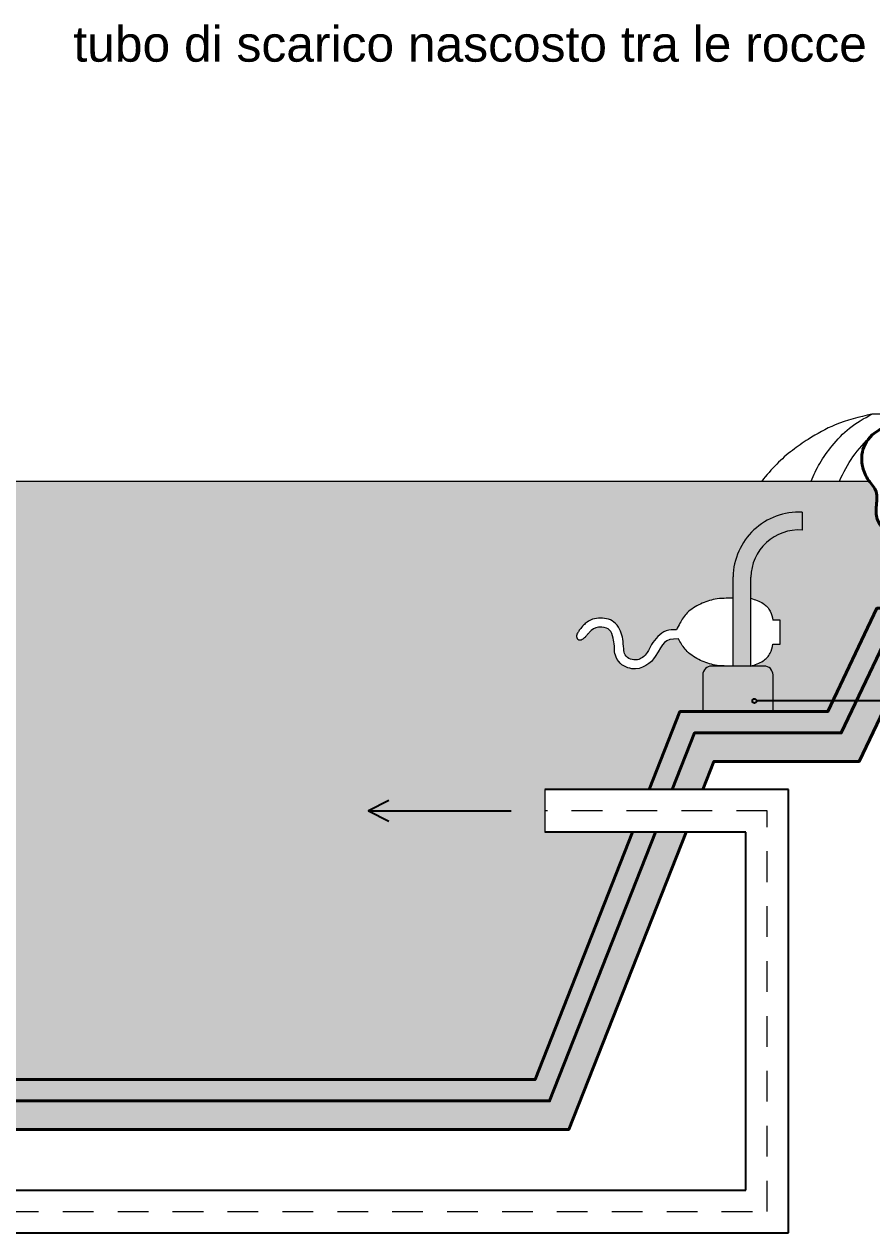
# Model space of a CAD drawing. Header units: millimetres. Extents: x 3441.7 to 3473.1, y 1370.7 to 1404.8.
# Drawn here: x 3460.577 to 3464.082, y 1375.117 to 1380.114 of the extents above; entities that cross this region are included whole.
import ezdxf

# ---------------------------------------------------------------- set-up
doc = ezdxf.new("R2010")
doc.units = ezdxf.units.MM
doc.linetypes.add('TRATTEGGIATA2', pattern=[9.524999999999999, 6.35, -3.175])
doc.layers.add('ACQUA - water hatch', color=7, linetype='Continuous', lineweight=0, true_color=0x0f87ff)
doc.layers.add('TRATTEGGI - hatch', color=7, linetype='Continuous', lineweight=5, true_color=0x8f8f8f)
for name, color, linetype, lineweight in [('MURATURA_section_wall', 7, 'Continuous', 40), ('PROIEZIONI_projections', 145, 'Continuous', 13), ('SEZIONI_medie_small_section', 2, 'Continuous', 25)]:
    doc.layers.add(name, color=color, linetype=linetype, lineweight=lineweight)
doc.layers.add('SCRITTE_txt', color=7, linetype='Continuous')
doc.styles.get("Standard").update_dxf_attribs({"font": 'arial.ttf'})
pattern_1 = [(37.50000000000001, (3421.351549628821, 1277.848387937347), (-0.001855006128338131, 0.0567404248163397), [0, -0.04476042236338396, 0, -0.05006099869588995, 0, -0.04785242522401245]), (7.499999999999999, (3421.351549628821, 1277.848387937347), (0.05211575843201418, 0.08310555911239823), [0, -0.02414706995919397, 0, -0.04034327541962896, 0, -0.01546001430314248]), (327.5, (3421.315329023882, 1277.848387937347), (0.09170414804703406, 0.0001666458069023242), [0, -0.01472382314584998, 0, -0.05300576332505995, 0, -0.06920196878549494]), (317.5, (3421.315329023882, 1277.848387937347), (0.08852335295951391, 0.02584547959505172), [0, -0.007361911572924992, 0, -0.03474822262420597, 0, -0.03975432249379496])]

msp = doc.modelspace()

# ---------------------------------------------------------------- hatches: boundary and pattern name
at = {"layer": 'ACQUA - water hatch'}
h = msp.add_hatch(dxfattribs=at)
h.set_pattern_fill('LEGNO6', color=256, scale=0.259, angle=65, style=0, pattern_type=2)
h.set_pattern_definition([(173.4349, (3464.513884925854, 1369.798960925185), (-0.5789254907091911, -0.01581703487360836), [0.098283507, -0.720746236]), (204.3987, (3464.416245812215, 1369.810197805889), (-1.830417354365221, -0.8611113755209729), [0.047757269, -2.340104886]), (201.8476, (3464.482211757814, 1370.025203777948), (-4.928144378325502, -1.988591047344394), [0.1136062059999999, -5.566707201999993]), (174.9831, (3464.376765041229, 1369.982926427496), (-2.206244218994127, 0.1714640880771859), [0.06063034599999995, -2.970886953999996]), (155, (3464.551100689982, 1369.878770388912), (-0.3441918466333335, -0.1252755870516511), [0.05180000000000001, -0.2072]), (183.4429, (3464.504153946614, 1369.90066201487), (3.817745437098474, 0.2201784721872553), [0.1413865459999998, -6.927937645999993]), (149.2894, (3464.363022648784, 1369.892171150791), (2.003145042565715, -1.219857130453502), [0.05205848199999995, -2.550859401999996]), (194.8056, (3464.318265068011, 1369.918757451086), (1.611500914564124, 0.3916450016318331), [0.040457095, -1.982397655])])
edge = h.paths.add_edge_path()
edge.add_line((3464.1035652307, 1377.698994993106), (3464.345257397964, 1377.698994993106))
edge.add_spline(control_points=[(3464.345257397964, 1377.698994993106), (3464.317377498759, 1377.703858751855), (3464.274389046132, 1377.711358257539), (3464.235710555159, 1377.751222721526), (3464.21040855428, 1377.780210307855), (3464.199097453653, 1377.815631343345), (3464.208262400687, 1377.854930356214), (3464.235297084995, 1377.883983510698), (3464.262192857449, 1377.921201315614), (3464.306646277289, 1377.942008586271), (3464.338600471124, 1377.956522417069), (3464.353977397416, 1377.963506730538)], knot_values=[0, 0, 0, 0, 0.08191566672065172, 0.126307047678692, 0.1627722773053574, 0.1969506026130414, 0.2334560919788008, 0.2776395178043135, 0.3145765685383727, 0.3695206494029948, 0.4204862913306993, 0.4204862913306993, 0.4204862913306993, 0.4204862913306993], degree=3, periodic=0)
edge.add_spline(control_points=[(3464.353977397464, 1377.963506730536), (3464.347100202, 1377.963758580453), (3464.310859581677, 1377.964450022314), (3464.248226833743, 1377.956808135651), (3464.190371955797, 1378.001269913339), (3464.135918024385, 1378.019420556029), (3464.1002393854, 1378.061850632844), (3464.097640412462, 1378.119441305411), (3464.110591549459, 1378.180562548958), (3464.081779937976, 1378.210544106813), (3464.070996315384, 1378.225093278114)], knot_values=[1.368453868125464, 1.368453868125464, 1.368453868125464, 1.368453868125464, 1.388880096784077, 1.475583652392303, 1.548059634883341, 1.59769643951358, 1.646565041164673, 1.702418560143508, 1.766745763685874, 1.819496160951266, 1.819496160951266, 1.819496160951266, 1.819496160951266], degree=3, periodic=0)
edge.add_line((3464.070996315387, 1378.225093278111), (3446.141644263038, 1378.225093278111))
edge.add_spline(control_points=[(3446.141644263038, 1378.225093278111), (3446.156350006028, 1378.223193323505), (3446.183760385372, 1378.210715468751), (3446.199149589444, 1378.172030954443), (3446.220473001406, 1378.153547603694), (3446.226391075549, 1378.138562055514), (3446.22717658213, 1378.136061190398)], knot_values=[0.1491572302164628, 0.1491572302164628, 0.1491572302164628, 0.1491572302164628, 0.1917368187797757, 0.2308106926211288, 0.2686815385884932, 0.2760150458687833, 0.2760150458687833, 0.2760150458687833, 0.2760150458687833], degree=3, periodic=0)
edge.add_spline(control_points=[(3446.227176582129, 1378.136061190399), (3446.244198856125, 1378.135879289504), (3446.275936690504, 1378.135540137376), (3446.301174254234, 1378.116539868693), (3446.312875899929, 1378.107730206453)], knot_values=[0, 0, 0, 0, 0.04955111040272361, 0.09238747629656319, 0.09238747629656319, 0.09238747629656319, 0.09238747629656319], degree=3, periodic=0)
edge.add_spline(control_points=[(3446.312875899897, 1378.107730206434), (3446.313961172861, 1378.108408972618), (3446.327787677765, 1378.115968315318), (3446.363658129044, 1378.106673430252), (3446.397005538421, 1378.124717160943), (3446.405452661653, 1378.139862467321), (3446.410677006138, 1378.149229478513), (3446.429104797827, 1378.162161963886), (3446.459821399692, 1378.159272177202), (3446.489415143355, 1378.152799740887), (3446.512804708759, 1378.124571482842), (3446.517732065537, 1378.097007159253), (3446.518218783158, 1378.078854948344), (3446.518249441764, 1378.075107947608)], knot_values=[0.5068518645713459, 0.5068518645713459, 0.5068518645713459, 0.5068518645713459, 0.5107682582860704, 0.5555326009813886, 0.6075576696057663, 0.6075576696057663, 0.6075576696057663, 0.6397339351734801, 0.6660367413092563, 0.6989104473869636, 0.7272924146465912, 0.7698608947436312, 0.7809739838304255, 0.7809739838304255, 0.7809739838304255, 0.7809739838304255], degree=3, periodic=0)
edge.add_spline(control_points=[(3446.518249441764, 1378.075107947607), (3446.525254411664, 1378.085380783685), (3446.538719812417, 1378.10512788562), (3446.573759992732, 1378.124881713001), (3446.608189357994, 1378.120990594736), (3446.640357615666, 1378.125749663883), (3446.657681285251, 1378.11450075302), (3446.666084817979, 1378.107808113692), (3446.66754604509, 1378.106594808273)], knot_values=[0, 0, 0, 0, 0.03706024352659271, 0.07123956822771743, 0.1138993301941513, 0.138949494476922, 0.1658365239030878, 0.1716665219330188, 0.1716665219330188, 0.1716665219330188, 0.1716665219330188], degree=3, periodic=0)
edge.add_spline(control_points=[(3446.66754604509, 1378.106594808273), (3446.678752992734, 1378.107067984336), (3446.702267548879, 1378.108060808204), (3446.740472187407, 1378.113657018859), (3446.766113467549, 1378.104845173745), (3446.779882160983, 1378.100113444546)], knot_values=[0, 0, 0, 0, 0.03373821547138296, 0.07078994094627927, 0.1137589974643866, 0.1137589974643866, 0.1137589974643866, 0.1137589974643866], degree=3, periodic=0)
edge.add_spline(control_points=[(3446.779882160981, 1378.100113444544), (3446.788083319928, 1378.110269505565), (3446.821191997776, 1378.119503248799), (3446.86847671192, 1378.11526494057), (3446.926224990898, 1378.118263654216), (3446.989280894262, 1378.112318223725), (3447.047975345579, 1378.139310792662), (3447.088349984859, 1378.096566139581), (3447.079952895822, 1378.056410791169), (3447.063372664786, 1378.039045316739), (3447.057062765702, 1378.034695574026)], knot_values=[0.1587862444906355, 0.1587862444906355, 0.1587862444906355, 0.1587862444906355, 0.2016189296121274, 0.2422683159465356, 0.3076613880451065, 0.3713104702311976, 0.4353267231023922, 0.4740692455087386, 0.5205193891892171, 0.5432386914124422, 0.5432386914124422, 0.5432386914124422, 0.5432386914124422], degree=3, periodic=0)
edge.add_spline(control_points=[(3447.057062765702, 1378.034695574026), (3447.070640915019, 1378.041428994693), (3447.104150908708, 1378.041153619889), (3447.133813398079, 1378.037399047707), (3447.148747707722, 1378.035930539891), (3447.15603595738, 1378.035213877933), (3447.169193209405, 1378.033055435223), (3447.184024736014, 1378.026077291995), (3447.187787150036, 1378.021084011733)], knot_values=[0.5074613319551999, 0.5074613319555229, 0.5074613319555229, 0.5074613319555229, 0.554659867645506, 0.5996788756030329, 0.5996788756030329, 0.5996788756030329, 0.6216490755785795, 0.6415850695595218, 0.6415850695595218, 0.6415850695595218, 0.6415850695595218], degree=3, periodic=0)
edge.add_spline(control_points=[(3447.187787150036, 1378.021084011733), (3447.191717784796, 1378.036912880284), (3447.199384805331, 1378.067788366721), (3447.246912367873, 1378.077983074424), (3447.264923769724, 1378.117542473465), (3447.308527397086, 1378.127055160897), (3447.348726913248, 1378.108566221975), (3447.357096662158, 1378.060785376991), (3447.400513269878, 1378.064584553553), (3447.416930489735, 1378.040690663004), (3447.41903054407, 1378.030662482202)], knot_values=[0, 0, 0, 0, 0.04514712132145816, 0.08806310618779949, 0.12743175046976, 0.1641532991082638, 0.2097652901506823, 0.2450042607520515, 0.2860507946447122, 0.315938140523901, 0.315938140523901, 0.315938140523901, 0.315938140523901], degree=3, periodic=0)
edge.add_spline(control_points=[(3447.419030544107, 1378.030662482203), (3447.418382612297, 1378.039815757367), (3447.429703928159, 1378.061211555378), (3447.463046107945, 1378.071646221899), (3447.500642301842, 1378.076680304012), (3447.537376875221, 1378.073762432959), (3447.568251012903, 1378.06538196711), (3447.577485973884, 1378.05025743376), (3447.579171396077, 1378.044779015681)], knot_values=[0.08350715880910337, 0.08350715907139207, 0.08350715907139207, 0.08350715907139207, 0.1109207594159517, 0.1459303760757976, 0.1842108513413848, 0.2246323146164233, 0.2574188134069041, 0.2740681419955799, 0.2740681419955799, 0.2740681419955799, 0.2740681419955799], degree=3, periodic=0)
edge.add_spline(control_points=[(3447.579171396077, 1378.044779015681), (3447.589041544373, 1378.05455805282), (3447.610223727186, 1378.075544703293), (3447.656728662207, 1378.07134337561), (3447.698753223924, 1378.073225288779), (3447.737590144263, 1378.070522653064), (3447.765003590252, 1378.051490252862), (3447.776699009897, 1378.027450632441), (3447.778251508744, 1378.006584526679), (3447.781155932872, 1377.995458495886), (3447.782110321565, 1377.990706964785)], knot_values=[0, 0, 0, 0, 0.03982514669739768, 0.0854681725755701, 0.1301231618767528, 0.169230952150118, 0.1987709166433113, 0.2256341021559757, 0.2465099259555184, 0.2607908683478631, 0.2607908683478631, 0.2607908683478631, 0.2607908683478631], degree=3, periodic=0)
edge.add_spline(control_points=[(3447.782110321593, 1377.990706964647), (3447.783412762651, 1378.002951205214), (3447.785536579826, 1378.022917197738), (3447.781840766705, 1378.053614454208), (3447.805108847188, 1378.068857383656), (3447.82610786415, 1378.067606455774), (3447.846897110436, 1378.06630268282), (3447.867659506377, 1378.0679659431), (3447.893138962564, 1378.062351601486), (3447.902965592009, 1378.03769318077), (3447.897436059276, 1378.015464658515), (3447.900534332712, 1378.000804969311), (3447.901687719392, 1377.993371803423)], knot_values=[0, 0, 0, 0, 0.03761493745881858, 0.06133655705487188, 0.08498596857182084, 0.1086812520923128, 0.1242425709498346, 0.1472231143047605, 0.1722301528789656, 0.1952034106379498, 0.2175284670385154, 0.2397514294251932, 0.2397514294251932, 0.2397514294251932, 0.2397514294251932], degree=3, periodic=0)
edge.add_spline(control_points=[(3447.901687719392, 1377.993371803423), (3447.90961910721, 1377.993286711748), (3447.923370267895, 1377.9931391828), (3447.942437899701, 1377.992475884769), (3447.952964346806, 1377.989139649473), (3447.957908503959, 1377.987572656218)], knot_values=[0, 0, 0, 0, 0.02383617874787154, 0.04132632668400096, 0.0568171092793668, 0.0568171092793668, 0.0568171092793668, 0.0568171092793668], degree=3, periodic=0)
edge.add_spline(control_points=[(3447.957908503959, 1377.987572656218), (3447.958660157296, 1377.990347704697), (3447.963663731089, 1378.001041582895), (3447.989793662228, 1378.006956986824), (3448.018489136269, 1378.035549440616), (3448.046572051431, 1378.007517744412), (3448.056905512065, 1377.992823215699), (3448.063122804878, 1377.986521269416), (3448.067016838955, 1377.982574214916), (3448.073907287187, 1377.976219943665), (3448.083532441198, 1377.964850301616), (3448.092764949699, 1377.953956793619), (3448.094542818905, 1377.943724168471), (3448.094449308054, 1377.939142339469)], knot_values=[0.3636793522875038, 0.3636793522875038, 0.3636793522875038, 0.3636793522875038, 0.3719812314553416, 0.3978489951622795, 0.4390112651405782, 0.4695965038655843, 0.4961544275769177, 0.4961544275769177, 0.4961544275769177, 0.5127882685529127, 0.5241537960132843, 0.541057265970631, 0.5544542277596443, 0.5544542277596443, 0.5544542277596443, 0.5544542277596443], degree=3, periodic=0)
edge.add_spline(control_points=[(3448.094449308054, 1377.939142339469), (3448.102205102461, 1377.952679259125), (3448.114771488193, 1377.974612557647), (3448.140320983973, 1377.998987953612), (3448.162472874598, 1378.03317449648), (3448.220245311746, 1378.026629832062), (3448.236530626916, 1377.975901968601), (3448.296420545144, 1377.981520281053), (3448.285920878719, 1377.93533313471), (3448.275888490642, 1377.914113287963), (3448.271455994811, 1377.900360823643), (3448.270482987349, 1377.896608435801)], knot_values=[0, 0, 0, 0, 0.04638252969131886, 0.07515165161547666, 0.1061590853664096, 0.1632181903793007, 0.2011396371541987, 0.2505972333618359, 0.2805989523278319, 0.3137519634740165, 0.3253805548618506, 0.3253805548618506, 0.3253805548618506, 0.3253805548618506], degree=3, periodic=0)
edge.add_spline(control_points=[(3448.270482987349, 1377.896608435802), (3448.307846185764, 1377.90143583645), (3448.376526520063, 1377.910309474263), (3448.469418997723, 1377.906254949317), (3448.545069164358, 1377.909725807108), (3448.586154957852, 1377.875692868545), (3448.61707430319, 1377.855015404285), (3448.647698221587, 1377.835914637364), (3448.654417828559, 1377.803529255428), (3448.66234486454, 1377.769088518851), (3448.633972362472, 1377.757826889959), (3448.618259676314, 1377.754019194368), (3448.610843460024, 1377.752662186414)], knot_values=[0, 0, 0, 0, 0.1123439868804277, 0.2065086208578416, 0.2832618596848941, 0.3263627420925316, 0.3607627176559084, 0.3978757928276654, 0.426211575997982, 0.460557412770207, 0.4846534169453784, 0.5066848953166988, 0.5066848953166988, 0.5066848953166988, 0.5066848953166988], degree=3, periodic=0)
edge.add_spline(control_points=[(3448.610843460022, 1377.752662186414), (3448.622642925574, 1377.74881964112), (3448.649433992877, 1377.740095018031), (3448.678864413811, 1377.703276029131), (3448.663454279257, 1377.666848144633), (3448.647650616721, 1377.640925057561), (3448.621757715704, 1377.621820075144), (3448.60117423934, 1377.618420816847), (3448.590036833034, 1377.617704793338)], knot_values=[0, 0, 0, 0, 0.03746045335460374, 0.0850551681801879, 0.1176862151483392, 0.1474328359292617, 0.1769823427039429, 0.2100069293947573, 0.2100069293947573, 0.2100069293947573, 0.2100069293947573], degree=3, periodic=0)
edge.add_spline(control_points=[(3448.590036833034, 1377.617704793338), (3448.612562092582, 1377.618740791126), (3448.656934142815, 1377.620042524144), (3448.719901422518, 1377.609140870725), (3448.764492736947, 1377.570122685156), (3448.808596488202, 1377.55062714363), (3448.824061736876, 1377.499238413458), (3448.784045672429, 1377.482160090292), (3448.768147623106, 1377.447799211945), (3448.74864582969, 1377.440440253203), (3448.738533209082, 1377.438743288288)], knot_values=[0.4672532768478392, 0.4672532768478392, 0.4672532768478392, 0.4672532768478392, 0.5350515438725579, 0.6016159701975481, 0.6510086351267335, 0.710131317482028, 0.7424513421142702, 0.782565510036672, 0.8181972747220766, 0.84892122235106, 0.84892122235106, 0.84892122235106, 0.84892122235106], degree=3, periodic=0)
edge.add_spline(control_points=[(3448.738533209066, 1377.438743288285), (3448.753706006969, 1377.438691561531), (3448.783043041256, 1377.438591546386), (3448.822801395514, 1377.43427999748), (3448.858432724469, 1377.431606888446), (3448.887584720985, 1377.412861741843), (3448.914410365707, 1377.392961272002), (3448.938652800496, 1377.363751345647), (3448.936200701903, 1377.325642187298), (3448.92081259875, 1377.293713215168), (3448.878816507627, 1377.260271797413), (3448.818140445088, 1377.262079969639), (3448.751064738476, 1377.261625105185), (3448.717577166728, 1377.242200394224), (3448.697333157095, 1377.23692332494), (3448.696269509405, 1377.236661902941)], knot_values=[0.3708013152618231, 0.3708013152618231, 0.3708013152618231, 0.3708013152618231, 0.4162253399863266, 0.4586299530188421, 0.4914384542418569, 0.5212075954054657, 0.5602242005729507, 0.5931242510103215, 0.6290502795884924, 0.6672154220780222, 0.6972498267505045, 0.7844632282044022, 0.8385891740546005, 0.8960336575619856, 0.8992006334897037, 0.8992006334897037, 0.8992006334897037, 0.8992006334897037], degree=3, periodic=0)
edge.add_spline(control_points=[(3448.852812950291, 1377.262857424671), (3448.871698799768, 1377.264558416547), (3448.901974448554, 1377.267285253521), (3448.948392692391, 1377.262118620524), (3448.994959157044, 1377.246662778063), (3449.025998359486, 1377.201449250527), (3449.058011476323, 1377.170468414602), (3449.06399125476, 1377.126332314695), (3449.027083476206, 1377.117321821841), (3449.005118472061, 1377.080986490782), (3448.945611121187, 1377.089224195102), (3448.890374361853, 1377.087284236487), (3448.848455800402, 1377.081905137544), (3448.830209170631, 1377.080126983116)], knot_values=[0.3274637136894326, 0.3274637136894326, 0.3274637136894326, 0.3274637136894326, 0.3840930684749836, 0.4182454631946848, 0.467775544656283, 0.5249727873582547, 0.5758998938217921, 0.6058252565738982, 0.6313329378281531, 0.6738884473272998, 0.7209097186996059, 0.7918059325047464, 0.8461868597876531, 0.8461868597876531, 0.8461868597876531, 0.8461868597876531], degree=3, periodic=0)
edge.add_line((3448.830209170631, 1377.080126983116), (3453.011345002493, 1377.080126983116))
edge.add_line((3453.011345002493, 1377.080126983116), (3457.799639759773, 1375.750417540757))
edge.add_line((3457.799639759773, 1375.750417540757), (3462.689567783074, 1375.750417540757))
edge.add_line((3462.689567783074, 1375.750417540757), (3463.092525804719, 1376.773146109985))
edge.add_line((3463.092525804719, 1376.773146109985), (3462.730453264779, 1376.773146109985))
edge.add_line((3462.730453264779, 1376.773146109985), (3462.730453264779, 1376.949831987735))
edge.add_line((3462.730453264779, 1376.949831987735), (3463.162140552847, 1376.949831987735))
edge.add_line((3463.162140552847, 1376.949831987735), (3463.288957800674, 1377.271700806464))
edge.add_line((3463.288957800675, 1377.271700806464), (3463.899875508842, 1377.271700806464))
edge.add_line((3463.899875508841, 1377.271700806464), (3464.1035652307, 1377.698994993106))
edge = h.paths.add_edge_path(flags=16)
edge.add_spline(control_points=[(3462.89782706401, 1377.580576692983), (3462.89389183754, 1377.576821631417), (3462.887354219198, 1377.570583322251), (3462.875649662323, 1377.566996332882), (3462.866032779395, 1377.569921327862), (3462.860015491875, 1377.579647546167), (3462.861464225629, 1377.590956367541), (3462.868263079056, 1377.600800797782), (3462.876276752222, 1377.61366905705), (3462.889122363545, 1377.628055283658), (3462.905946529274, 1377.643840103226), (3462.929608234581, 1377.656031920143), (3462.960534464226, 1377.659329195573), (3462.994279141119, 1377.656299281397), (3463.025895535714, 1377.637603906342), (3463.044394932964, 1377.605885058373), (3463.05370027978, 1377.569231995828), (3463.05536030791, 1377.536307416412), (3463.05926458309, 1377.50361962705), (3463.084338963612, 1377.486494578382), (3463.111575423903, 1377.483831749063), (3463.136601195167, 1377.495176172304), (3463.156345411564, 1377.517850439405), (3463.171045891853, 1377.550907006675), (3463.19560306219, 1377.583297399195), (3463.231138758273, 1377.610012517529), (3463.259981551826, 1377.60995694709), (3463.274457299554, 1377.609929057154)], knot_values=[0, 0, 0, 0, 0.01615373414405004, 0.02683630774562657, 0.03502938976579986, 0.04436525047109106, 0.05866170896676519, 0.06621016895895837, 0.08021445452158925, 0.1040896883619109, 0.1237988289964891, 0.149225273654481, 0.1822348007197979, 0.2158244841845253, 0.2494053491937225, 0.287832970371005, 0.3226858657292866, 0.3617093084879435, 0.3883940151733511, 0.4161099438405109, 0.444728835489696, 0.4673506327044483, 0.4957494618391347, 0.5328442555544972, 0.5753154891428545, 0.6173434474552906, 0.6596893917425075, 0.6596893917425075, 0.6596893917425075, 0.6596893917425075], degree=3, periodic=0)
edge.add_spline(control_points=[(3463.274457299554, 1377.609929057154), (3463.279006416879, 1377.619379740147), (3463.291203249807, 1377.643980254235), (3463.318865956915, 1377.686473817687), (3463.372079636169, 1377.718189360492), (3463.43715422578, 1377.740810279467), (3463.483456608311, 1377.740377690242), (3463.508506004029, 1377.740143661277)], knot_values=[0, 0, 0, 0, 0.01070229925849452, 0.02798668280829526, 0.05072141161670107, 0.07219028581790868, 0.0974941327659363, 0.0974941327659363, 0.0974941327659363, 0.0974941327659363], degree=3, periodic=0)
edge.add_line((3463.50851429235, 1377.740143628203), (3463.508516917026, 1377.828815926595))
edge.add_arc((3463.780700394637, 1377.82412885312), 0.272223830959346, 87.27142834530918, 179.0134486105032, ccw=False)
edge.add_line((3463.79365949052, 1378.096044053093), (3463.79365949052, 1378.022310322349))
edge.add_arc((3463.780700394637, 1377.82412885312), 0.198604715230096, 86.25875248096652, 179.0134486104525)
edge.add_line((3463.582125119759, 1377.827548373334), (3463.582125119759, 1377.740143661277))
edge.add_spline(control_points=[(3463.582125119759, 1377.740143661277), (3463.59978644343, 1377.734620215616), (3463.631480061882, 1377.724708275684), (3463.664860426269, 1377.689761466649), (3463.670682788054, 1377.662776528729), (3463.673396792703, 1377.65019791379)], knot_values=[0, 0, 0, 0, 0.05492411883637764, 0.09856249161347747, 0.1366645311488791, 0.1366645311488791, 0.1366645311488791, 0.1366645311488791], degree=3, periodic=0)
edge.add_line((3463.673396792703, 1377.65019791379), (3463.702844438994, 1377.65019791379))
edge.add_line((3463.702844438994, 1377.65019791379), (3463.702844438994, 1377.550075916398))
edge.add_line((3463.702844438994, 1377.550075916398), (3463.673396792703, 1377.550075916398))
edge.add_spline(control_points=[(3463.673396792703, 1377.550075916398), (3463.670682788054, 1377.537497301459), (3463.664860426269, 1377.510512363539), (3463.631480061882, 1377.475565554504), (3463.59978644343, 1377.465653614572), (3463.582125119759, 1377.46013016891)], knot_values=[0, 0, 0, 0, 0.03810203953540502, 0.0817404123124996, 0.1366645311488772, 0.1366645311488772, 0.1366645311488772, 0.1366645311488772], degree=3, periodic=0)
edge.add_line((3463.582125119759, 1377.46013016891), (3463.582125119759, 1377.827548373334))
edge.add_arc((3463.780700394637, 1377.82412885312), 0.198604715230096, 86.25875248096702, 179.0134486104833, ccw=False)
edge.add_line((3463.79365949052, 1378.022310322349), (3463.79365949052, 1378.096044053093))
edge.add_arc((3463.780700394637, 1377.82412885312), 0.2722238309593459, 87.27142834530885, 179.013448610483)
edge.add_line((3463.508516917026, 1377.828815926595), (3463.508506004029, 1377.46013016891))
edge.add_spline(control_points=[(3463.508506004029, 1377.46013016891), (3463.483456608311, 1377.459896139945), (3463.43715422578, 1377.459463550721), (3463.372079636169, 1377.482084469696), (3463.318865956915, 1377.513800012501), (3463.294908433558, 1377.550601925449), (3463.285108630179, 1377.569018642892), (3463.283344836456, 1377.572431610964)], knot_values=[0, 0, 0, 0, 0.02530384694802761, 0.04677272114923522, 0.06950744995764103, 0.08679183350744178, 0.09070043215515615, 0.09070043215515615, 0.09070043215515615, 0.09070043215515615], degree=3, periodic=0)
edge.add_spline(control_points=[(3463.283344836456, 1377.572431610964), (3463.21956998816, 1377.57260865547), (3463.223595414124, 1377.557973980054), (3463.170499111269, 1377.472984949428), (3463.130573159479, 1377.44267685004), (3463.067200191858, 1377.452771858468), (3463.044140282807, 1377.46285916847), (3463.015458925948, 1377.512851055476), (3463.018758983834, 1377.52933362873), (3463.016661664904, 1377.555103157083), (3463.015579005782, 1377.565424408461), (3463.006041340026, 1377.605137462869), (3462.995107524336, 1377.619758259821), (3462.946671082404, 1377.621384110923), (3462.93492286594, 1377.619553178047), (3462.921087170171, 1377.606579625814)], knot_values=[0, 0, 0, 0, 0.05445293113054235, 0.05445293113054235, 0.07902339809328639, 0.07902339809328639, 0.09237727076360033, 0.09237727076360033, 0.1057311434339143, 0.1057311434339143, 0.1190850161042282, 0.1190850161042282, 0.1599354960262282, 0.1599354960262282, 0.1862234431995747, 0.1862234431995747, 0.1862234431995747, 0.1862234431995747], degree=3, periodic=0)
edge.add_spline(control_points=[(3462.921087170171, 1377.606579625814), (3462.918576574164, 1377.603946545991), (3462.913534135042, 1377.598658102659), (3462.906044494798, 1377.589754504544), (3462.900712386602, 1377.58379922661), (3462.89782706401, 1377.580576692984)], knot_values=[0, 0, 0, 0, 0.01091173384759727, 0.02191581341891036, 0.03489215238739149, 0.03489215238739149, 0.03489215238739149, 0.03489215238739149], degree=3, periodic=0)
at = {"layer": 'TRATTEGGI - hatch', "true_color": 0x383838}
h = msp.add_hatch(color=250, dxfattribs=at)
edge = h.paths.add_edge_path()
edge.add_line((3466.064744127315, 1378.123884406709), (3467.046866817268, 1378.123884406709))
edge.add_line((3467.046866817268, 1378.123884406709), (3467.046866817268, 1378.006093821542))
edge.add_line((3467.046866817268, 1378.006093821542), (3467.135209756143, 1378.006093821542))
edge.add_line((3467.135209756143, 1378.006093821542), (3467.135209756143, 1378.212227345584))
edge.add_line((3467.135209756143, 1378.212227345584), (3466.301409481793, 1378.212227345584))
edge.add_spline(control_points=[(3466.30140948349, 1378.212227345663), (3466.298776465982, 1378.211991697504), (3466.296158212792, 1378.211976353749), (3466.293579651833, 1378.212227345584)], knot_values=[0.04304791758388658, 0.04304791758388658, 0.04304791758388658, 0.04304791758388658, 0.04576423856258018, 0.04576423856272676, 0.04576423856272676, 0.04576423856272676], degree=3, periodic=0)
edge.add_line((3466.293579651833, 1378.212227345584), (3466.014916731386, 1378.212227345584))
edge.add_line((3466.014916731386, 1378.212227345584), (3465.921896046298, 1378.05834148115))
edge.add_line((3465.921896046298, 1378.05834148115), (3465.803570392113, 1378.05834148115))
edge.add_spline(control_points=[(3465.803570392113, 1378.05834148115), (3465.798326023727, 1378.05671033552), (3465.792270160543, 1378.056913414275), (3465.785991100617, 1378.058341481154)], knot_values=[0.1499420298327981, 0.1499420298327981, 0.1499420298327981, 0.1499420298328275, 0.1563309777329976, 0.1563309777329976, 0.1563309777329976, 0.1563309777329976], degree=3, periodic=0)
edge.add_line((3465.785991100634, 1378.05834148115), (3464.92122497295, 1378.05834148115))
edge.add_line((3464.92122497295, 1378.05834148115), (3464.749062446862, 1377.698994993106))
edge.add_line((3464.749062446862, 1377.698994993106), (3464.1035652307, 1377.698994993106))
edge.add_line((3464.1035652307, 1377.698994993106), (3463.899875508841, 1377.271700806464))
edge.add_line((3463.899875508841, 1377.271700806464), (3463.288957800674, 1377.271700806464))
edge.add_line((3463.288957800675, 1377.271700806464), (3463.162140552847, 1376.949831987735))
edge.add_line((3463.162140552847, 1376.949831987735), (3463.257093320781, 1376.949831987735))
edge.add_line((3463.257093320781, 1376.949831987735), (3463.349103194544, 1377.183357867588))
edge.add_line((3463.349103194545, 1377.183357867588), (3463.955629783654, 1377.183357867588))
edge.add_line((3463.955629783654, 1377.183357867588), (3464.159319505512, 1377.610652054231))
edge.add_line((3464.159319505512, 1377.610652054231), (3464.804696006558, 1377.610652054231))
edge.add_line((3464.804696006557, 1377.610652054231), (3464.976858532645, 1377.969998542275))
edge.add_line((3464.976858532645, 1377.969998542275), (3465.971723442228, 1377.969998542275))
edge.add_line((3465.971723442227, 1377.969998542275), (3466.064744127315, 1378.123884406709))
at = {"layer": 'TRATTEGGI - hatch'}
h = msp.add_hatch(dxfattribs=at)
h.set_pattern_fill('AR-SAND', color=256, scale=0.02944764629169997, style=0)
h.set_pattern_definition(pattern_1)
h.paths.add_polyline_path([(3464.976858532645, 1377.969998542275), (3464.804696006557, 1377.610652054231), (3464.159319505512, 1377.610652054231), (3463.955629783654, 1377.183357867588), (3463.349103194545, 1377.183357867588), (3463.257093320781, 1376.949831987735), (3463.38369701136, 1376.949831987735), (3463.429297053037, 1377.065567282422), (3464.029968816737, 1377.065567282422), (3464.233658538596, 1377.492861469064), (3464.878874086151, 1377.492861469064), (3465.051036612238, 1377.852207957108), (3466.038159970133, 1377.852207957108), (3466.131180655221, 1378.006093821542), (3467.046866817268, 1378.006093821542), (3467.046866817268, 1378.123884406709), (3466.064744127315, 1378.123884406709), (3465.971723442227, 1377.969998542275)])
at = {"layer": 'TRATTEGGI - hatch', "true_color": 0x383838}
h = msp.add_hatch(color=250, dxfattribs=at)
edge = h.paths.add_edge_path()
edge.add_spline(control_points=[(3448.830209170631, 1377.080126983116), (3448.803189406376, 1377.077493876945), (3448.77605910077, 1377.076081787895), (3448.749729125153, 1377.080126983116)], knot_values=[0.08385592943504448, 0.08385592943504448, 0.08385592943504448, 0.08385592943504448, 0.1112019991159018, 0.1112019991159018, 0.1112019991159018, 0.1112019991159213], degree=3, periodic=0)
edge.add_line((3448.749729125153, 1377.080126983116), (3448.621973910959, 1377.080126983116))
edge.add_line((3448.621973910959, 1377.080126983116), (3448.445949930105, 1376.74255397883))
edge.add_line((3448.445949930105, 1376.74255397883), (3446.97356761552, 1376.74255397883))
edge.add_line((3446.973567615521, 1376.74255397883), (3445.355309362517, 1378.001945434883))
edge.add_line((3445.355309362517, 1378.001945434883), (3444.765447797703, 1378.001945434883))
edge.add_line((3444.765447797703, 1378.001945434883), (3444.765447797703, 1377.913602496008))
edge.add_line((3444.765447797703, 1377.913602496008), (3445.324984034114, 1377.913602496008))
edge.add_line((3445.324984034114, 1377.913602496008), (3446.943242287117, 1376.654211039955))
edge.add_line((3446.943242287116, 1376.654211039955), (3448.499516267687, 1376.654211039955))
edge.add_line((3448.499516267687, 1376.654211039955), (3448.675540248541, 1376.991784044241))
edge.add_line((3448.675540248541, 1376.991784044241), (3452.999306372151, 1376.991784044241))
edge.add_line((3452.999306372151, 1376.991784044241), (3457.787601129431, 1375.662074601882))
edge.add_line((3457.787601129431, 1375.662074601882), (3462.749713176944, 1375.662074601882))
edge.add_line((3462.749713176944, 1375.662074601882), (3463.187478572653, 1376.773146109985))
edge.add_line((3463.187478572653, 1376.773146109985), (3463.092525804719, 1376.773146109985))
edge.add_line((3463.092525804719, 1376.773146109985), (3462.689567783074, 1375.750417540757))
edge.add_line((3462.689567783074, 1375.750417540757), (3457.799639759773, 1375.750417540757))
edge.add_line((3457.799639759773, 1375.750417540757), (3453.011345002493, 1377.080126983116))
edge.add_line((3453.011345002493, 1377.080126983116), (3448.830209170631, 1377.080126983116))
at = {"layer": 'TRATTEGGI - hatch'}
h = msp.add_hatch(dxfattribs=at)
h.set_pattern_fill('AR-SAND', color=256, scale=0.02944764629169997, style=0)
h.set_pattern_definition(pattern_1)
h.paths.add_polyline_path([(3446.943242287116, 1376.654211039955), (3445.324984034114, 1377.913602496008), (3444.765447797703, 1377.913602496008), (3444.765447797703, 1377.795811910841), (3445.284550262908, 1377.795811910841), (3446.902808515911, 1376.536420454788), (3448.57093805113, 1376.536420454788), (3448.746962031983, 1376.873993459074), (3452.983254865028, 1376.873993459074), (3457.771549622308, 1375.544284016715), (3462.829907035437, 1375.544284016715), (3463.314082263231, 1376.773146109985), (3463.187478572653, 1376.773146109985), (3462.749713176944, 1375.662074601882), (3457.787601129431, 1375.662074601882), (3452.999306372151, 1376.991784044241), (3448.675540248541, 1376.991784044241), (3448.499516267687, 1376.654211039955)])

# ---------------------------------------------------------------- linework, layer by layer
at = {"layer": 'ACQUA - water hatch', "linetype": 'TRATTEGGIATA2', "ltscale": 0.02}
for p, q in [((3463.649024117221, 1376.86148904886), (3462.730453264779, 1376.86148904886)), ((3463.649024117221, 1375.205186397872), (3463.649024117221, 1376.86148904886)), ((3449.614244619199, 1375.205186397872), (3463.649024117221, 1375.205186397872))]:
    msp.add_line(p, q, dxfattribs=at)
at = {"layer": 'ACQUA - water hatch'}
for points in [[(3466.267077268028, 1378.501657209452), (3464.082244482347, 1378.501657209452)], [(3445.978158158454, 1378.225093278111), (3464.070996315378, 1378.225093278111)]]:
    msp.add_lwpolyline(points, dxfattribs=at)
for points in [[(3464.082244482347, 1378.501657209452), (3463.930755892389, 1378.457308615793), (3463.819145146914, 1378.397425495808), (3463.753917787038, 1378.351747081247), (3463.688811593087, 1378.294961203089), (3463.626805821363, 1378.225093278111)], [(3463.831785603963, 1378.225093278111), (3463.866676936032, 1378.298078760099), (3463.918347967007, 1378.370351945509), (3463.989655005408, 1378.443657361842), (3464.082244482347, 1378.501657209452)], [(3463.948216258702, 1378.225093278111), (3464.004120969681, 1378.32534887352), (3464.081264621666, 1378.413269424894)]]:
    msp.add_spline(points, degree=3, dxfattribs=at)
at = {"layer": 'MURATURA_section_wall'}
for points in [[(3463.162140552847, 1376.949831987735), (3463.288957800675, 1377.271700806464), (3463.899875508841, 1377.271700806464), (3464.1035652307, 1377.698994993106), (3464.749062446862, 1377.698994993106), (3464.92122497295, 1378.05834148115), (3465.921896046298, 1378.05834148115), (3466.014916731386, 1378.212227345584), (3467.135209756143, 1378.212227345584), (3467.135209756143, 1378.006093821542)], [(3463.257093320781, 1376.949831987735), (3463.349103194545, 1377.183357867588), (3463.955629783654, 1377.183357867588), (3464.159319505512, 1377.610652054231), (3464.804696006557, 1377.610652054231), (3464.976858532645, 1377.969998542275), (3465.971723442227, 1377.969998542275), (3466.064744127315, 1378.123884406709), (3467.046866817268, 1378.123884406709), (3467.046866817268, 1378.006093821542)], [(3444.765447797703, 1378.001945434883), (3445.355309362517, 1378.001945434883), (3446.973567615521, 1376.74255397883), (3448.445949930105, 1376.74255397883), (3448.621973910959, 1377.080126983116), (3453.011345002493, 1377.080126983116), (3457.799639759773, 1375.750417540757), (3462.689567783074, 1375.750417540757), (3463.092525804719, 1376.773146109985)], [(3463.38369701136, 1376.949831987735), (3463.429297053037, 1377.065567282422), (3464.029968816737, 1377.065567282422), (3464.233658538596, 1377.492861469064), (3464.878874086151, 1377.492861469064), (3465.051036612238, 1377.852207957108), (3466.038159970133, 1377.852207957108), (3466.131180655221, 1378.006093821542), (3467.154044168876, 1378.006093821542)], [(3444.765447797703, 1377.913602496008), (3445.324984034114, 1377.913602496008), (3446.943242287116, 1376.654211039955), (3448.499516267687, 1376.654211039955), (3448.675540248541, 1376.991784044241), (3452.999306372151, 1376.991784044241), (3457.787601129431, 1375.662074601882), (3462.749713176944, 1375.662074601882), (3463.187478572653, 1376.773146109985)], [(3444.526922872109, 1377.795811910841), (3445.284550262908, 1377.795811910841), (3446.902808515911, 1376.536420454788), (3448.57093805113, 1376.536420454788), (3448.746962031983, 1376.873993459074), (3452.983254865028, 1376.873993459074), (3457.771549622308, 1375.544284016715), (3462.829907035437, 1375.544284016715), (3463.314082263231, 1376.773146109985)]]:
    msp.add_lwpolyline(points, dxfattribs=at)
msp.add_spline([(3464.944215187647, 1378.164567845528), (3464.985991724122, 1378.24775860074), (3465.001533035988, 1378.30321355988), (3465.001533035988, 1378.356449771594), (3464.948247647234, 1378.420776975137), (3464.859437478077, 1378.436304363695), (3464.501978395889, 1378.429649768599), (3464.339900260366, 1378.449613553889), (3464.224446951369, 1378.45404995062), (3464.113434908116, 1378.436304363695), (3464.049047691389, 1378.365322565056), (3464.04460731657, 1378.281031576224), (3464.069030269, 1378.227795364509), (3464.10011378366, 1378.181213198832), (3464.10011378366, 1378.11688599529), (3464.106774345888, 1378.061431036151), (3464.137857860547, 1378.023722212995), (3464.182262499663, 1378.00154022934), (3464.24664971639, 1377.968267802915), (3464.333239698138, 1377.963831406184), (3464.450912303619, 1377.959395009453), (3464.550823409824, 1377.970486001281), (3464.670716202715, 1377.974921848953), (3464.741764872596, 1377.974921848953), (3464.801710823579, 1377.983794642415), (3464.838726123058, 1377.996077092276), (3464.868246062715, 1378.019015679236), (3464.886715120781, 1378.052875604003)], degree=3, dxfattribs=at)
at = {"layer": 'PROIEZIONI_projections'}
for p, q in [((3463.79365949052, 1378.096044053093), (3463.79365949052, 1378.022310322349)), ((3463.508506004029, 1377.46013016891), (3463.508516917026, 1377.828815926595)), ((3463.582125119759, 1377.46013016891), (3463.582125119759, 1377.827548373334)), ((3463.702844438994, 1377.65019791379), (3463.673396792703, 1377.65019791379)), ((3463.702844438994, 1377.550075916398), (3463.702844438994, 1377.65019791379)), ((3463.673396792703, 1377.550075916398), (3463.702844438994, 1377.550075916398)), ((3462.730453264779, 1376.949831987735), (3462.730453264779, 1376.773146109985))]:
    msp.add_line(p, q, dxfattribs=at)
msp.add_lwpolyline([(3463.383393276134, 1377.271700806464), (3463.673655161222, 1377.271700806464), (3463.673655161222, 1377.423246726468, 0.4142135623731192), (3463.636771718779, 1377.46013016891), (3463.420276718576, 1377.46013016891, 0.414213562373095), (3463.383393276134, 1377.423246726468)], format="xyb", close=True, dxfattribs=at)
for radius, start in [(0.2722238309593466, 87.27142834530076), (0.1986047152300964, 86.25875248095753)]:
    msp.add_arc((3463.780700394637, 1377.82412885312), radius, start, 179.0134486104713, dxfattribs=at)
for points, knots in [([(3463.508506004029, 1377.740143661277), (3463.483456608311, 1377.740377690242), (3463.43715422578, 1377.740810279467), (3463.372079636169, 1377.718189360492), (3463.318865956915, 1377.686473817687), (3463.291203249807, 1377.643980254235), (3463.279006416879, 1377.619379740147), (3463.274457299554, 1377.609929057154)], [0, 0, 0, 0, 0.02530384694802761, 0.04677272114923522, 0.06950744995764103, 0.08679183350744178, 0.0974941327659363, 0.0974941327659363, 0.0974941327659363, 0.0974941327659363]), ([(3463.283344836456, 1377.572431610964), (3463.21956998816, 1377.57260865547), (3463.223595414124, 1377.557973980054), (3463.170499111269, 1377.472984949428), (3463.130573159479, 1377.44267685004), (3463.067200191858, 1377.452771858468), (3463.044140282807, 1377.46285916847), (3463.015458925948, 1377.512851055476), (3463.018758983834, 1377.52933362873), (3463.016661664904, 1377.555103157083), (3463.015579005782, 1377.565424408461), (3463.006041340026, 1377.605137462869), (3462.995107524336, 1377.619758259821), (3462.946671082404, 1377.621384110923), (3462.93492286594, 1377.619553178047), (3462.921087170171, 1377.606579625814)], [0, 0, 0, 0, 0.05445293113054235, 0.05445293113054235, 0.07902339809328639, 0.07902339809328639, 0.09237727076360033, 0.09237727076360033, 0.1057311434339143, 0.1057311434339143, 0.1190850161042282, 0.1190850161042282, 0.1599354960262282, 0.1599354960262282, 0.1862234431995747, 0.1862234431995747, 0.1862234431995747, 0.1862234431995747]), ([(3463.508506004029, 1377.46013016891), (3463.483456608311, 1377.459896139945), (3463.43715422578, 1377.459463550721), (3463.372079636169, 1377.482084469696), (3463.318865956915, 1377.513800012501), (3463.294908433558, 1377.550601925449), (3463.285108630179, 1377.569018642892), (3463.283344836456, 1377.572431610964)], [0, 0, 0, 0, 0.02530384694802761, 0.04677272114923522, 0.06950744995764103, 0.08679183350744178, 0.09070043215515615, 0.09070043215515615, 0.09070043215515615, 0.09070043215515615])]:
    msp.add_open_spline(points, degree=3, knots=knots, dxfattribs=at)
for points in [[(3463.582125119759, 1377.740143661277), (3463.632742951739, 1377.718824798372), (3463.662181817137, 1377.68661205582), (3463.673396792703, 1377.65019791379)], [(3463.274457299554, 1377.609929057154), (3463.23234123988, 1377.605522639652), (3463.197361706144, 1377.582224968106), (3463.171451798342, 1377.548572592852), (3463.153314328325, 1377.516214349665), (3463.13388145201, 1377.49550549131), (3463.113153169398, 1377.486445468728), (3463.084651558075, 1377.489033732861), (3463.062627869166, 1377.505860195017), (3463.056149946752, 1377.531746679755), (3463.05226372786, 1377.570576132332), (3463.043194992851, 1377.604228507586), (3463.022466710239, 1377.636586201714), (3462.993653274842, 1377.653833243065), (3462.960352245551, 1377.658227362253), (3462.927680209965, 1377.653519181317), (3462.90506049161, 1377.641906583437), (3462.890322794929, 1377.628820311199), (3462.874777028434, 1377.610699716976), (3462.867003699722, 1377.599050881203), (3462.86311748083, 1377.592579671813), (3462.861822074532, 1377.578342022848), (3462.867003699722, 1377.570576132332), (3462.874777028434, 1377.567987319141), (3462.88514116974, 1377.570576132332), (3462.89782706401, 1377.580576692983)], [(3462.89782706401, 1377.580576692984), (3462.906428953834, 1377.590292292013), (3462.913639217359, 1377.598605045294), (3462.921087170171, 1377.606579625814)], [(3463.582125119759, 1377.46013016891), (3463.632742951739, 1377.481449031816), (3463.662181817137, 1377.513661774368), (3463.673396792703, 1377.550075916398)]]:
    msp.add_spline(points, degree=3, dxfattribs=at)
at = {"layer": 'SCRITTE_txt'}
msp.add_line((3465.028470181384, 1377.315810801264), (3463.605828953234, 1377.315810801264), dxfattribs=at)
for points in [[(3462.085120111803, 1376.904769722762), (3462.001433552186, 1376.86148904886), (3462.085120111803, 1376.818208374958)], [(3462.001433552186, 1376.86148904886), (3462.590386478019, 1376.86148904886)]]:
    msp.add_lwpolyline(points, dxfattribs=at)
msp.add_circle((3463.596994659346, 1377.315810801264), 0.00883429388750999, dxfattribs=at)
at = {"layer": 'SEZIONI_medie_small_section'}
for p, q in [((3463.737367056096, 1376.949831987735), (3462.730453264779, 1376.949831987735)), ((3463.737367056096, 1375.116843458997), (3463.737367056096, 1376.949831987735)), ((3463.560681178346, 1376.773146109985), (3462.730453264779, 1376.773146109985)), ((3463.560681178346, 1375.293529336747), (3463.560681178346, 1376.773146109985)), ((3444.383120643235, 1375.293529336747), (3463.560681178346, 1375.293529336747)), ((3444.206434765485, 1375.116843458997), (3463.737367056096, 1375.116843458997))]:
    msp.add_line(p, q, dxfattribs=at)

# ---------------------------------------------------------------- texts
at = {"layer": 'SCRITTE_txt', "insert": (3462.421269415852, 1380.106037930254), "char_height": 0.1472382314584998, "width": 3.662096608392046, "attachment_point": 2}
msp.add_mtext('{\\fArial|b0|i0|c0|p34;tubo di scarico nascosto tra le rocce}', dxfattribs=at)

doc.saveas('drawing.dxf')
